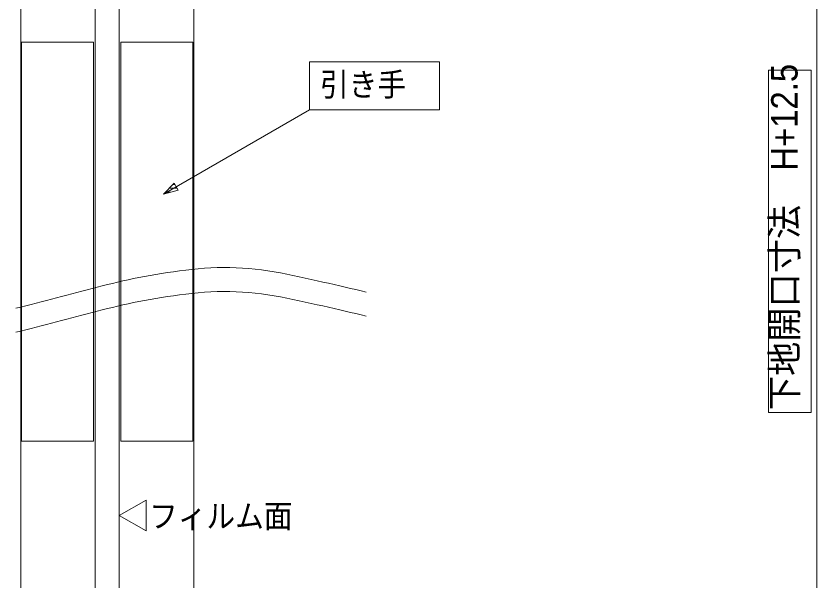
# Model space of a CAD drawing. Units: millimetres, scale not verified. Extents: x -4547 to 4547, y -2284 to 2284.
# Drawn here: x -1936 to -1102, y -1094 to -505 of the extents above; entities that cross this region are included whole.
import ezdxf
from ezdxf.enums import TextEntityAlignment as Align

# ---------------------------------------------------------------- set-up
doc = ezdxf.new("R2010")
doc.units = ezdxf.units.MM
doc.header["$LTSCALE"] = 20
doc.linetypes.add('CHAIN2', pattern=[12, 9, -1, 1, -1])
for name, color, linetype, lineweight in [('0-2_2寸法-1', 7, 'Continuous', 9), ('0-3_2寸法-3', 7, 'Continuous', 9), ('0-4_3一般', 7, 'Continuous', 9)]:
    doc.layers.add(name, color=color, linetype=linetype, lineweight=lineweight)
doc.styles.add('ＭＳ ゴシック', font='')
doc.styles.add('ＭＳ Ｐゴシック', font='')
doc.styles.get('ＭＳ ゴシック').set_extended_font_data('MS Gothic')
doc.styles.get('ＭＳ Ｐゴシック').set_extended_font_data('MS PGothic')

# ---------------------------------------------------------------- blocks, each defined once
blk = doc.blocks.new('グループ-87')
at = {"layer": '0-4_3一般'}
for p, q in [((-11795.9, -18964.6), (-11795.9, -10653.8)), ((-11795.9, -10653.8), (-10295.9, -10653.8)), ((-10295.9, -10653.8), (-10295.9, -18964.6)), ((-9725.9, -18964.6), (-9725.9, -10653.8)), ((-9725.9, -10653.8), (-8225.9, -10653.8)), ((-8225.9, -10653.8), (-8225.9, -18964.6)), ((-10295.9, -18964.6), (-11795.9, -18964.6)), ((-8225.9, -18964.6), (-9725.9, -18964.6))]:
    blk.add_line(p, q, dxfattribs=at)
blk = doc.blocks.new('グループ-92')
at = {"layer": '0-4_3一般'}
for points in [[(-8210.9, -32220), (-11810.9, -32220), (-11810.9, 1260), (-8210.9, 1260)], [(-10260.9, -3140), (-9760.9, -3140), (-9760.9, -28280), (-10260.9, -28280)]]:
    blk.add_lwpolyline(points, close=True, dxfattribs=at)
at = {"layer": '0-4_3一般', "linetype": 'CHAIN2'}
for points in [[(-4619.2, -15862.5), (-4725.6, -15836.4), (-4833.7, -15810.2), (-4943.7, -15783.9), (-5055.5, -15757.5), (-5169.1, -15731), (-5284.6, -15704.3), (-5401.9, -15677.6), (-5521, -15650.8), (-5641.9, -15623.9), (-5764.7, -15596.9), (-5889.3, -15569.8), (-6015.7, -15542.5), (-6144, -15515.2), (-6274, -15487.8), (-6405.6, -15460.9), (-6537.3, -15436.6), (-6668.9, -15415.3), (-6800.5, -15397), (-6932.1, -15381.6), (-7063.7, -15369.1), (-7195.3, -15359.6), (-7326.8, -15353), (-7458.3, -15349.3), (-7589.7, -15348.6), (-7721.2, -15350.8), (-7852.6, -15356), (-7984, -15364.1), (-8115.4, -15375.1), (-8246.7, -15389.1), (-8376.7, -15404.4), (-8505, -15420.7), (-8631.4, -15437.7), (-8756.1, -15455.5), (-8878.9, -15474.2), (-8999.9, -15493.7), (-9119.2, -15514), (-9236.6, -15535.2), (-9352.3, -15557.2), (-9466.2, -15580)], [(-9466.2, -15580), (-9578.2, -15603.6), (-9688.5, -15628), (-9796.9, -15653.3), (-9903.6, -15679.4), (-10009.1, -15706.1), (-10114.7, -15732.9), (-10220.3, -15759.9), (-10326, -15787), (-10431.7, -15814.2), (-10537.4, -15841.6), (-10643.3, -15869.2), (-10749.1, -15896.8), (-10855.1, -15924.6), (-10961, -15952.6), (-11067.1, -15980.7), (-11173.2, -16008.9), (-11279.3, -16037.3), (-11385.5, -16065.8), (-11491.8, -16094.3), (-11597.9, -16121.8), (-11704, -16147.8), (-11810, -16172.6), (-11915.9, -16196)], [(-4619.2, -16362.5), (-4725.6, -16336.4), (-4833.7, -16310.2), (-4943.7, -16283.9), (-5055.5, -16257.5), (-5169.1, -16231), (-5284.6, -16204.3), (-5401.9, -16177.6), (-5521, -16150.8), (-5641.9, -16123.9), (-5764.7, -16096.9), (-5889.3, -16069.8), (-6015.7, -16042.5), (-6144, -16015.2), (-6274, -15987.8), (-6405.6, -15960.9), (-6537.3, -15936.6), (-6668.9, -15915.3), (-6800.5, -15897), (-6932.1, -15881.6), (-7063.7, -15869.1), (-7195.3, -15859.6), (-7326.8, -15853), (-7458.3, -15849.3), (-7589.7, -15848.6), (-7721.2, -15850.8), (-7852.6, -15856), (-7984, -15864.1), (-8115.4, -15875.1), (-8246.7, -15889.1), (-8376.7, -15904.4), (-8505, -15920.7), (-8631.4, -15937.7), (-8756.1, -15955.5), (-8878.9, -15974.2), (-8999.9, -15993.7), (-9119.2, -16014), (-9236.6, -16035.2), (-9352.3, -16057.2), (-9466.2, -16080)], [(-9466.2, -16080), (-9578.2, -16103.6), (-9688.5, -16128), (-9796.9, -16153.3), (-9903.6, -16179.4), (-10009.1, -16206.1), (-10114.7, -16232.9), (-10220.3, -16259.9), (-10326, -16287), (-10431.7, -16314.2), (-10537.4, -16341.6), (-10643.3, -16369.2), (-10749.1, -16396.8), (-10855.1, -16424.6), (-10961, -16452.6), (-11067.1, -16480.7), (-11173.2, -16508.9), (-11279.3, -16537.3), (-11385.5, -16565.8), (-11491.8, -16594.3), (-11597.9, -16621.8), (-11704, -16647.8), (-11810, -16672.6), (-11915.9, -16696)]]:
    blk.add_lwpolyline(points, dxfattribs=at)
at = {"layer": '0-4_3一般'}
blk.add_blockref('グループ-87', (0, 0), dxfattribs=at)
blk = doc.blocks.new('グループ-98')
at = {"layer": '0-4_3一般'}
blk.add_blockref('グループ-92', (0, 0), dxfattribs=at)

msp = doc.modelspace()

# ---------------------------------------------------------------- linework, layer by layer
at = {"layer": '0-2_2寸法-1'}
msp.add_line((-1102.17, 204.24), (-1102.17, -1684.74), dxfattribs=at)
msp.add_lwpolyline([(-1108.17, -918.65), (-1108.17, -561.85), (-1152.6, -561.85), (-1152.6, -918.65)], close=True, dxfattribs=at)
at = {"layer": '0-3_2寸法-3'}
for p, q in [((-1782.67, -690.89), (-1630.59, -603.09)), ((-1770.86, -680.89), (-1772.67, -680.89)), ((-1770.86, -680.89), (-1772.67, -680.89)), ((-1775.21, -688.89), (-1780.67, -688.89)), ((-1768.55, -684.89), (-1776.67, -684.89))]:
    msp.add_line(p, q, dxfattribs=at)
for points in [[(-1630.59, -553.09), (-1495.25, -553.09), (-1495.25, -603.09), (-1630.59, -603.09)], [(-1767.44, -686.81), (-1782.67, -690.89), (-1771.52, -679.74)], [(-1767.44, -686.81), (-1782.67, -690.89), (-1771.52, -679.74)], [(-1828.67, -1025.8), (-1800.76, -1041.92), (-1800.76, -1009.68)]]:
    msp.add_lwpolyline(points, close=True, dxfattribs=at)

# ---------------------------------------------------------------- block references
at = {"layer": '0-4_3一般', "xscale": 0.05, "yscale": 0.05}
msp.add_blockref('グループ-98', (-1340.62, 0), dxfattribs=at)

# ---------------------------------------------------------------- texts
at = {"layer": '0-2_2寸法-1', "style": 'ＭＳ Ｐゴシック', "width": 0.95}
msp.add_text('下地開口寸法\u3000H+12.5', height=27.51, rotation=90, dxfattribs=at).set_placement((-1114.14, -916.04), align=Align.BOTTOM_LEFT)
at = {"layer": '0-3_2寸法-3', "style": 'ＭＳ ゴシック', "width": 0.9}
for s, p in [('引き手', (-1619.62, -596.25)), ('フィルム面', (-1797.64, -1045.94))]:
    msp.add_text(s, height=24.34, dxfattribs=at).set_placement(p, align=Align.BOTTOM_LEFT)

doc.saveas('drawing.dxf')
